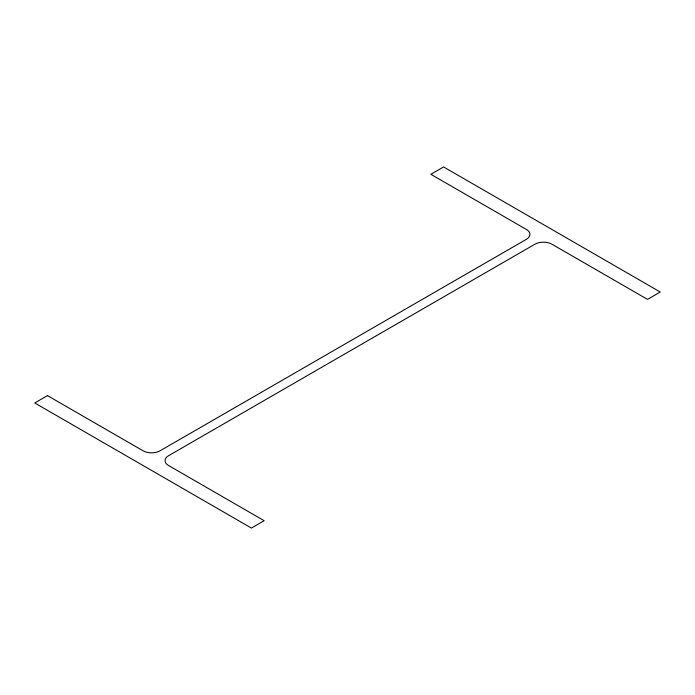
<?xml version="1.0" encoding="UTF-8"?>
<svg xmlns="http://www.w3.org/2000/svg" width="695" height="695" viewBox="0 0 695 695"><rect width="100%" height="100%" fill="white"/><g stroke="black" fill="none" stroke-linecap="round" stroke-linejoin="round"><path stroke-width="1.04" d="M47.495 395.62L34.75 402.978L251.408 528.061L264.152 520.703L168.564 465.52A12.015 6.941 0 0 1 168.564 455.711L534.933 244.197A12.015 6.941 0 0 1 551.926 244.197L647.505 299.38L660.25 292.022L443.592 166.939L430.848 174.297L526.436 229.48A12.015 6.941 0 0 1 526.436 239.288L160.067 450.803A12.015 6.941 0 0 1 143.074 450.803L47.495 395.62"/></g></svg>
